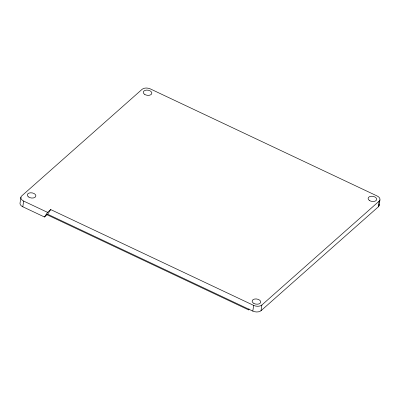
<?xml version="1.0" encoding="UTF-8"?>
<svg xmlns="http://www.w3.org/2000/svg" width="400" height="400" viewBox="0 0 400 400"><rect width="100%" height="100%" fill="white"/><g stroke="black" fill="none" stroke-linecap="round" stroke-linejoin="round"><path stroke-width="0.6" d="M20.92 197.15L20.075 202.85A6.005 3.605 8.4 0 0 22.81 206.78L44.485 217.01L47.635 214.225L50.705 209.575L253.665 305.395A6.005 3.605 8.4 0 0 261.875 304.995L379.105 201.19A6.005 3.605 8.4 0 0 377.19 196.01L150.325 88.905A6.005 3.605 8.4 0 0 142.115 89.305L21.735 195.9A6.005 3.605 8.4 0 0 23.655 201.08L22.81 206.78M248.965 308.85L248.795 309.99L46.485 214.48M379.005 204.215A6.005 3.605 8.4 0 1 378.265 206.885L261.035 310.695A6.005 3.605 8.4 0 1 252.82 311.095L253.665 305.395M261.035 310.695L261.875 304.995M378.265 206.885L379.105 201.19M379.08 205.64L379.925 199.94M44.485 217.01L47.555 212.365L50.705 209.575M23.655 201.08L47.555 212.365M47.635 214.225L252.82 311.095M369.34 200.425A4.325 2.595 8.4 0 0 376.535 199.96A4.325 2.595 8.4 0 0 371.32 196.245A4.325 2.595 8.4 0 0 369.34 200.425M253.855 303.42A4.325 2.595 8.4 0 0 260.69 302.28A4.325 2.595 8.4 0 0 254.74 299.01A4.325 2.595 8.4 0 0 253.855 303.42M144.43 94.225A4.325 2.595 8.4 0 0 151.67 93.875A4.325 2.595 8.4 0 0 146.585 90.095A4.325 2.595 8.4 0 0 144.43 94.225M28.46 196.915A4.325 2.595 8.4 0 0 35.7 196.565A4.325 2.595 8.4 0 0 30.615 192.79A4.325 2.595 8.4 0 0 28.46 196.915"/></g></svg>
